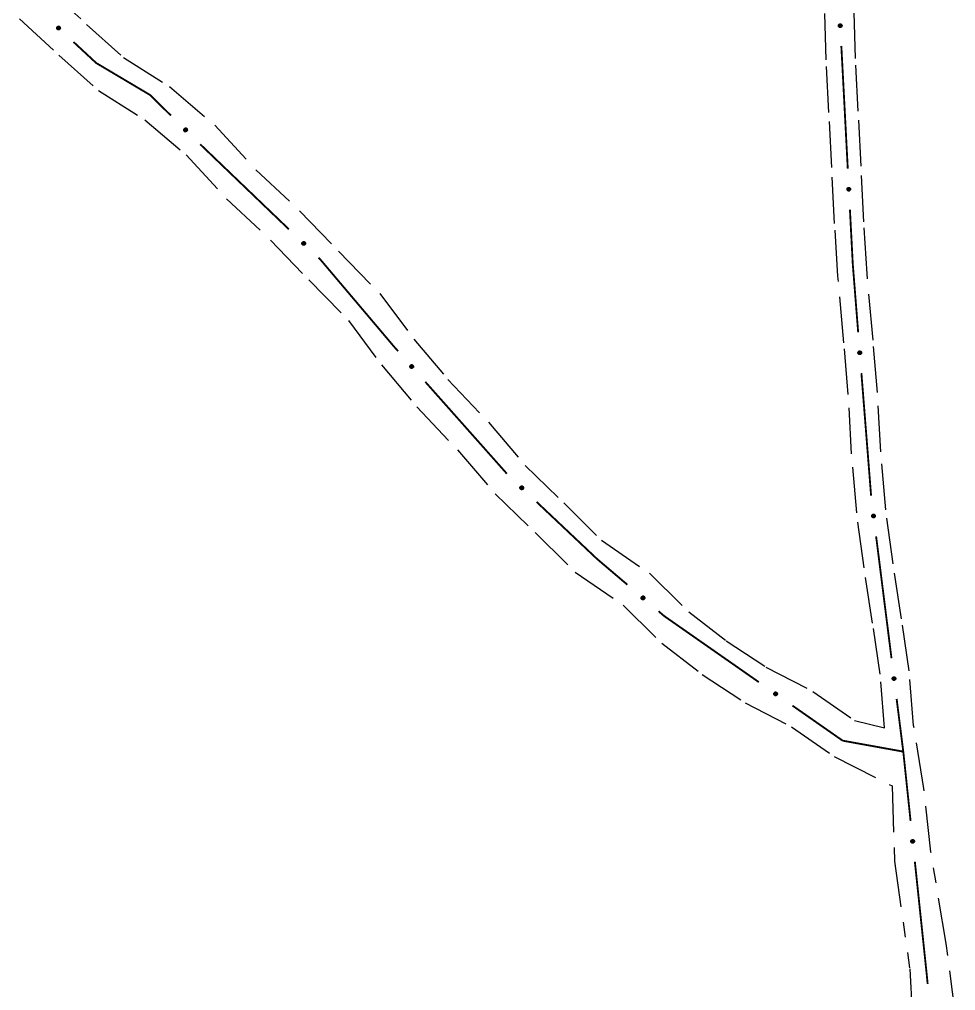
# Model space of a CAD drawing. Extents: x 208948 to 212966, y 4875285 to 4878160.
# Drawn here: x 209348.7 to 209440.1, y 4875868.2 to 4875963.1 of the extents above; entities that cross this region are included whole.
import ezdxf

# ---------------------------------------------------------------- set-up
doc = ezdxf.new("R2010")
doc.units = 0
doc.header["$LTSCALE"] = 1.5
doc.header["$MEASUREMENT"] = 0
doc.linetypes.add('TRACO_25', pattern=[8, 3, -1, 1, -1, 1, -1])
doc.layers.add('SV-EIXO-RUA-N-PAV', color=6, linetype='CONTINUOUS')
doc.layers.add('SV-RUA-NAO-PAV', color=7, linetype='CONTINUOUS')

msp = doc.modelspace()

# ---------------------------------------------------------------- linework, layer by layer
at = {"layer": 'SV-EIXO-RUA-N-PAV'}
for points in [[(209352.54111, 4875962.055686), (209352.492266, 4875962.053183), (209352.449775, 4875962.061021), (209352.416217, 4875962.077758), (209352.390419, 4875962.10028), (209352.366621, 4875962.126294), (209352.348415, 4875962.157815), (209352.335958, 4875962.197276), (209352.333103, 4875962.246256), (209352.343993, 4875962.289256), (209352.358641, 4875962.323035), (209352.380577, 4875962.351287), (209352.406236, 4875962.373982), (209352.439604, 4875962.391811), (209352.479717, 4875962.404045), (209352.529038, 4875962.405723), (209352.570642, 4875962.397754), (209352.602676, 4875962.380713), (209352.63094, 4875962.35848), (209352.654917, 4875962.33163), (209352.67261, 4875962.300585), (209352.684855, 4875962.260176), (209352.685866, 4875962.211474), (209352.678392, 4875962.169888), (209352.661805, 4875962.137623), (209352.63929, 4875962.11029), (209352.613488, 4875962.086104), (209352.582565, 4875962.066484), (209352.54111, 4875962.055686)], [(209428.759834, 4875962.323575), (209428.723025, 4875962.355781), (209428.697976, 4875962.390986), (209428.685535, 4875962.426363), (209428.682693, 4875962.460491), (209428.683717, 4875962.495733), (209428.692589, 4875962.531036), (209428.711115, 4875962.568038), (209428.743163, 4875962.605189), (209428.780914, 4875962.628479), (209428.814944, 4875962.642532), (209428.85036, 4875962.647545), (209428.884579, 4875962.645976), (209428.920946, 4875962.635547), (209428.95826, 4875962.616407), (209428.994837, 4875962.583278), (209429.019158, 4875962.548595), (209429.030293, 4875962.514061), (209429.035107, 4875962.478424), (209429.03363, 4875962.442457), (209429.024721, 4875962.407853), (209429.005382, 4875962.370318), (209428.972205, 4875962.33465), (209428.93789, 4875962.309998), (209428.903522, 4875962.298381), (209428.86833, 4875962.294431), (209428.83297, 4875962.295029), (209428.797111, 4875962.30247), (209428.759834, 4875962.323575)], [(209364.942875, 4875952.107545), (209364.893979, 4875952.106426), (209364.851727, 4875952.115464), (209364.818656, 4875952.133145), (209364.793507, 4875952.156389), (209364.770455, 4875952.183066), (209364.753149, 4875952.21509), (209364.741814, 4875952.254888), (209364.740348, 4875952.303929), (209364.752451, 4875952.346604), (209364.76805, 4875952.379954), (209364.790778, 4875952.407574), (209364.817069, 4875952.429533), (209364.850928, 4875952.44641), (209364.891372, 4875952.457503), (209364.94072, 4875952.457783), (209364.982082, 4875952.448639), (209365.013621, 4875952.430698), (209365.041244, 4875952.407673), (209365.064451, 4875952.380155), (209365.081258, 4875952.348622), (209365.092353, 4875952.307881), (209365.091985, 4875952.259171), (209365.083336, 4875952.217813), (209365.065842, 4875952.186031), (209365.042562, 4875952.159346), (209365.016085, 4875952.135901), (209364.984618, 4875952.117164), (209364.942875, 4875952.107545)], [(209429.59833, 4875946.345562), (209429.561522, 4875946.377767), (209429.536472, 4875946.412973), (209429.524031, 4875946.448349), (209429.521189, 4875946.482477), (209429.522213, 4875946.517719), (209429.531085, 4875946.553023), (209429.549612, 4875946.590024), (209429.581659, 4875946.627175), (209429.61941, 4875946.650465), (209429.653441, 4875946.664518), (209429.688857, 4875946.669531), (209429.723076, 4875946.667962), (209429.759442, 4875946.657534), (209429.796757, 4875946.638393), (209429.833333, 4875946.605264), (209429.857654, 4875946.570581), (209429.868789, 4875946.536047), (209429.873603, 4875946.50041), (209429.872126, 4875946.464444), (209429.863217, 4875946.429839), (209429.843878, 4875946.392304), (209429.810701, 4875946.356636), (209429.776386, 4875946.331984), (209429.742018, 4875946.320367), (209429.706826, 4875946.316417), (209429.671467, 4875946.317015), (209429.635607, 4875946.324456), (209429.59833, 4875946.345562)], [(209376.481052, 4875941.021022), (209376.432175, 4875941.019289), (209376.389812, 4875941.027794), (209376.356522, 4875941.045058), (209376.331082, 4875941.067984), (209376.307697, 4875941.094369), (209376.289989, 4875941.126173), (209376.278155, 4875941.165825), (209376.276072, 4875941.214844), (209376.287637, 4875941.257668), (209376.302816, 4875941.291211), (209376.325194, 4875941.319115), (209376.351207, 4875941.341403), (209376.384851, 4875941.358704), (209376.425152, 4875941.370305), (209376.474493, 4875941.371206), (209376.515967, 4875941.362583), (209376.547728, 4875941.345039), (209376.575639, 4875941.322364), (209376.59919, 4875941.29514), (209376.616392, 4875941.263821), (209376.627999, 4875941.223223), (209376.628244, 4875941.174512), (209376.620115, 4875941.133049), (209376.603022, 4875941.101049), (209376.58008, 4875941.074074), (209376.5539, 4875941.050297), (209376.522671, 4875941.031166), (209376.481052, 4875941.021022)], [(209430.670523, 4875930.379996), (209430.632873, 4875930.411213), (209430.606898, 4875930.445742), (209430.593522, 4875930.480776), (209430.589775, 4875930.514816), (209430.589864, 4875930.550073), (209430.597796, 4875930.585599), (209430.615334, 4875930.62308), (209430.646384, 4875930.661068), (209430.683504, 4875930.685352), (209430.717149, 4875930.700303), (209430.75242, 4875930.706254), (209430.786668, 4875930.705594), (209430.823299, 4875930.696134), (209430.861108, 4875930.67799), (209430.898551, 4875930.645844), (209430.923784, 4875930.611818), (209430.935831, 4875930.577592), (209430.94159, 4875930.542096), (209430.941068, 4875930.506102), (209430.93308, 4875930.471274), (209430.914744, 4875930.433239), (209430.882526, 4875930.396703), (209430.848877, 4875930.371149), (209430.814829, 4875930.358624), (209430.779755, 4875930.353742), (209430.744391, 4875930.353401), (209430.708347, 4875930.359887), (209430.670523, 4875930.379996)], [(209387.016624, 4875929.003831), (209386.967765, 4875929.006031), (209386.926223, 4875929.017912), (209386.894427, 4875929.037795), (209386.870911, 4875929.062691), (209386.849722, 4875929.09087), (209386.834627, 4875929.123994), (209386.826017, 4875929.164469), (209386.82788, 4875929.213496), (209386.842848, 4875929.255252), (209386.860673, 4875929.287467), (209386.885221, 4875929.313483), (209386.912941, 4875929.333609), (209386.947867, 4875929.348151), (209386.988969, 4875929.356476), (209387.038223, 4875929.353409), (209387.07887, 4875929.341482), (209387.109119, 4875929.321443), (209387.135117, 4875929.296598), (209387.156405, 4875929.26757), (209387.171035, 4875929.23497), (209387.179343, 4875929.193571), (209387.175672, 4875929.144997), (209387.164238, 4875929.104321), (209387.14463, 4875929.073798), (209387.119594, 4875929.048754), (209387.091589, 4875929.027158), (209387.058923, 4875929.010598), (209387.016624, 4875929.003831)], [(209397.776455, 4875917.158305), (209397.727592, 4875917.156189), (209397.685165, 4875917.164362), (209397.65174, 4875917.181363), (209397.62612, 4875917.204089), (209397.602529, 4875917.23029), (209397.584573, 4875917.261954), (209397.572427, 4875917.301513), (209397.56996, 4875917.350514), (209397.581189, 4875917.393426), (209397.596104, 4875917.427088), (209397.618263, 4875917.455166), (209397.6441, 4875917.477658), (209397.677608, 4875917.495222), (209397.717816, 4875917.507139), (209397.767149, 4875917.508427), (209397.808689, 4875917.500129), (209397.840587, 4875917.482836), (209397.868674, 4875917.46038), (209397.892438, 4875917.433342), (209397.909886, 4875917.402158), (209397.921811, 4875917.361653), (209397.922438, 4875917.312945), (209397.914635, 4875917.271419), (209397.897793, 4875917.239287), (209397.875063, 4875917.212132), (209397.849071, 4875917.188151), (209397.817993, 4875917.168775), (209397.776455, 4875917.158305)], [(209432.021014, 4875914.433763), (209431.981951, 4875914.463192), (209431.954395, 4875914.496473), (209431.939402, 4875914.530846), (209431.934073, 4875914.564675), (209431.932519, 4875914.599897), (209431.938787, 4875914.635755), (209431.954559, 4875914.674012), (209431.983806, 4875914.713405), (209432.019754, 4875914.739392), (209432.052666, 4875914.755894), (209432.087621, 4875914.763482), (209432.121863, 4875914.764419), (209432.158895, 4875914.756676), (209432.197508, 4875914.740313), (209432.236408, 4875914.709947), (209432.263199, 4875914.677134), (209432.276828, 4875914.643506), (209432.284234, 4875914.608317), (209432.28539, 4875914.572338), (209432.279034, 4875914.537175), (209432.262489, 4875914.498327), (209432.232008, 4875914.46033), (209432.199587, 4875914.433236), (209432.166159, 4875914.419138), (209432.131351, 4875914.412627), (209432.096042, 4875914.410638), (209432.059734, 4875914.415439), (209432.021014, 4875914.433763)], [(209409.627779, 4875906.408089), (209409.579092, 4875906.403446), (209409.536298, 4875906.409412), (209409.502037, 4875906.424661), (209409.475276, 4875906.446029), (209409.45036, 4875906.470975), (209409.430789, 4875906.501667), (209409.416612, 4875906.540543), (209409.411612, 4875906.589351), (209409.420604, 4875906.632787), (209409.433757, 4875906.667176), (209409.454433, 4875906.696363), (209409.479071, 4875906.720162), (209409.511625, 4875906.739437), (209409.551162, 4875906.753419), (209409.600362, 4875906.75726), (209409.642276, 4875906.751123), (209409.675027, 4875906.735504), (209409.704239, 4875906.714532), (209409.72937, 4875906.68876), (209409.748409, 4875906.658522), (209409.762415, 4875906.618688), (209409.765561, 4875906.570078), (209409.759918, 4875906.528204), (209409.744763, 4875906.495242), (209409.723469, 4875906.466948), (209409.698753, 4875906.441653), (209409.66872, 4875906.420695), (209409.627779, 4875906.408089)], [(209434.025041, 4875898.559763), (209433.985977, 4875898.589192), (209433.958422, 4875898.622473), (209433.943428, 4875898.656846), (209433.938099, 4875898.690675), (209433.936545, 4875898.725897), (209433.942814, 4875898.761755), (209433.958586, 4875898.800012), (209433.987832, 4875898.839405), (209434.02378, 4875898.865392), (209434.056693, 4875898.881894), (209434.091648, 4875898.889482), (209434.12589, 4875898.890419), (209434.162921, 4875898.882676), (209434.201535, 4875898.866313), (209434.240435, 4875898.835947), (209434.267225, 4875898.803134), (209434.280855, 4875898.769506), (209434.288261, 4875898.734317), (209434.289416, 4875898.698338), (209434.28306, 4875898.663175), (209434.266516, 4875898.624327), (209434.236035, 4875898.58633), (209434.203613, 4875898.559236), (209434.170186, 4875898.545138), (209434.135377, 4875898.538627), (209434.100068, 4875898.536638), (209434.063761, 4875898.541439), (209434.025041, 4875898.559763)], [(209422.60526, 4875897.048273), (209422.557233, 4875897.039031), (209422.514066, 4875897.040909), (209422.478513, 4875897.052838), (209422.449845, 4875897.071571), (209422.422674, 4875897.094039), (209422.400279, 4875897.122736), (209422.382477, 4875897.160092), (209422.372868, 4875897.208204), (209422.377698, 4875897.252298), (209422.387528, 4875897.287779), (209422.405341, 4875897.318798), (209422.42761, 4875897.344827), (209422.458187, 4875897.367104), (209422.49622, 4875897.384775), (209422.544833, 4875897.393267), (209422.58714, 4875897.391135), (209422.621225, 4875897.378694), (209422.652295, 4875897.360589), (209422.679759, 4875897.337319), (209422.701581, 4875897.309023), (209422.719304, 4875897.270698), (209422.727049, 4875897.222606), (209422.725405, 4875897.180385), (209422.713446, 4875897.146134), (209422.694933, 4875897.115947), (209422.672729, 4875897.088421), (209422.64482, 4875897.064707), (209422.60526, 4875897.048273)], [(209435.844691, 4875882.666717), (209435.806245, 4875882.696949), (209435.779385, 4875882.730793), (209435.765106, 4875882.765469), (209435.760479, 4875882.799401), (209435.759654, 4875882.834648), (209435.766664, 4875882.870368), (209435.783225, 4875882.90829), (209435.81328, 4875882.94707), (209435.849759, 4875882.972307), (209435.883006, 4875882.988124), (209435.91811, 4875882.994987), (209435.952364, 4875882.995214), (209435.989228, 4875882.986706), (209436.027494, 4875882.969548), (209436.065757, 4875882.938382), (209436.091863, 4875882.905022), (209436.104793, 4875882.871119), (209436.111469, 4875882.835784), (209436.111879, 4875882.799789), (209436.104796, 4875882.764765), (209436.087451, 4875882.726268), (209436.05619, 4875882.68891), (209436.023215, 4875882.662493), (209435.989502, 4875882.64909), (209435.954566, 4875882.643301), (209435.919224, 4875882.642044), (209435.883024, 4875882.647595), (209435.844691, 4875882.666717)]]:
    msp.add_lwpolyline(points, close=True, dxfattribs=at)
for points in [[(209352.582565, 4875962.066484), (209352.333103, 4875962.246256)], [(209352.54111, 4875962.055686), (209352.335958, 4875962.197276)], [(209352.562445, 4875962.062975), (209352.338393, 4875962.220747)], [(209352.594657, 4875962.079616), (209352.341607, 4875962.264314)], [(209352.613488, 4875962.086104), (209352.343993, 4875962.289256)], [(209352.514449, 4875962.055404), (209352.347892, 4875962.172822)], [(209352.492266, 4875962.053183), (209352.348415, 4875962.157815)], [(209352.622868, 4875962.099971), (209352.353749, 4875962.301454)], [(209352.63929, 4875962.11029), (209352.358641, 4875962.323035)], [(209352.468025, 4875962.057546), (209352.364677, 4875962.136754)], [(209352.449775, 4875962.061021), (209352.366621, 4875962.126294)], [(209352.648938, 4875962.126041), (209352.372676, 4875962.337879)], [(209352.661805, 4875962.137623), (209352.380577, 4875962.351287)], [(209352.668079, 4875962.156681), (209352.39596, 4875962.360949)], [(209352.678392, 4875962.169888), (209352.406236, 4875962.373982)], [(209352.68122, 4875962.192892), (209352.4271, 4875962.380447)], [(209352.685866, 4875962.211474), (209352.439604, 4875962.391811)], [(209352.681506, 4875962.237317), (209352.462239, 4875962.396231)], [(209352.684855, 4875962.260176), (209352.479717, 4875962.404045)], [(209352.673078, 4875962.282384), (209352.510378, 4875962.399945)], [(209352.67261, 4875962.300585), (209352.529038, 4875962.405723)], [(209352.660151, 4875962.318595), (209352.554874, 4875962.397731)], [(209352.654917, 4875962.33163), (209352.570642, 4875962.397754)], [(209428.697976, 4875962.390986), (209428.683717, 4875962.495733)], [(209428.708659, 4875962.375788), (209428.689602, 4875962.504596)], [(209428.723025, 4875962.355781), (209428.692589, 4875962.531036)], [(209428.740497, 4875962.341932), (209428.70266, 4875962.542174)], [(209428.759834, 4875962.323575), (209428.711115, 4875962.568038)], [(209428.780224, 4875962.313956), (209428.729202, 4875962.583193)], [(209428.797111, 4875962.30247), (209428.743163, 4875962.605189)], [(209428.814934, 4875962.30348), (209428.761838, 4875962.612233)], [(209428.83297, 4875962.295029), (209428.780914, 4875962.628479)], [(209428.849358, 4875962.298455), (209428.796409, 4875962.630444)], [(209428.86833, 4875962.294431), (209428.814944, 4875962.642532)], [(209428.886221, 4875962.299023), (209428.835354, 4875962.643419)], [(209428.903522, 4875962.298381), (209428.85036, 4875962.647545)], [(209428.921292, 4875962.307695), (209428.868129, 4875962.643773)], [(209428.93789, 4875962.309998), (209428.884579, 4875962.645976)], [(209428.955934, 4875962.324544), (209428.904058, 4875962.636093)], [(209428.972205, 4875962.33465), (209428.920946, 4875962.635547)], [(209428.987064, 4875962.356238), (209428.940274, 4875962.622964)], [(209429.005382, 4875962.370318), (209428.95826, 4875962.616407)], [(209429.012387, 4875962.39446), (209428.977419, 4875962.592119)], [(209429.024721, 4875962.407853), (209428.994837, 4875962.583278)], [(209429.028313, 4875962.429456), (209429.007822, 4875962.559555)], [(209429.03363, 4875962.442457), (209429.019158, 4875962.548595)], [(209364.984618, 4875952.117164), (209364.740348, 4875952.303929)], [(209364.942875, 4875952.107545), (209364.741814, 4875952.254888)], [(209364.964407, 4875952.114226), (209364.744914, 4875952.27828)], [(209364.997077, 4875952.129949), (209364.74936, 4875952.321739)], [(209365.016085, 4875952.135901), (209364.752451, 4875952.346604)], [(209364.916216, 4875952.108018), (209364.753052, 4875952.230106)], [(209364.893979, 4875952.106426), (209364.753149, 4875952.21509)], [(209365.025854, 4875952.149497), (209364.762549, 4875952.35852)], [(209365.042562, 4875952.159346), (209364.76805, 4875952.379954)], [(209364.869871, 4875952.111474), (209364.768808, 4875952.193577)], [(209364.851727, 4875952.115464), (209364.770455, 4875952.183066)], [(209365.052651, 4875952.174817), (209364.7825, 4875952.394395)], [(209365.065842, 4875952.186031), (209364.790778, 4875952.407574)], [(209365.072653, 4875952.204903), (209364.806427, 4875952.416796)], [(209365.083336, 4875952.217813), (209364.817069, 4875952.429533)], [(209365.086814, 4875952.240728), (209364.838107, 4875952.435404)], [(209365.091985, 4875952.259171), (209364.850928, 4875952.44641)], [(209365.088358, 4875952.285126), (209364.87368, 4875952.450187)], [(209365.092353, 4875952.307881), (209364.891372, 4875952.457503)], [(209365.08121, 4875952.330414), (209364.921905, 4875952.452536)], [(209365.081258, 4875952.348622), (209364.94072, 4875952.457783)], [(209365.069313, 4875952.366977), (209364.96632, 4875952.449063)], [(209365.064451, 4875952.380155), (209364.982082, 4875952.448639)], [(209429.536472, 4875946.412973), (209429.522213, 4875946.517719)], [(209429.547156, 4875946.397774), (209429.528098, 4875946.526582)], [(209429.561522, 4875946.377767), (209429.531085, 4875946.553023)], [(209429.578993, 4875946.363919), (209429.541157, 4875946.56416)], [(209429.59833, 4875946.345562), (209429.549612, 4875946.590024)], [(209429.61872, 4875946.335943), (209429.567699, 4875946.605179)], [(209429.635607, 4875946.324456), (209429.581659, 4875946.627175)], [(209429.65343, 4875946.325467), (209429.600335, 4875946.634219)], [(209429.671467, 4875946.317015), (209429.61941, 4875946.650465)], [(209429.687854, 4875946.320441), (209429.634905, 4875946.65243)], [(209429.706826, 4875946.316417), (209429.653441, 4875946.664518)], [(209429.724717, 4875946.321009), (209429.67385, 4875946.665405)], [(209429.742018, 4875946.320367), (209429.688857, 4875946.669531)], [(209429.759788, 4875946.329682), (209429.706625, 4875946.665759)], [(209429.776386, 4875946.331984), (209429.723076, 4875946.667962)], [(209429.79443, 4875946.34653), (209429.742555, 4875946.65808)], [(209429.810701, 4875946.356636), (209429.759442, 4875946.657534)], [(209429.825561, 4875946.378225), (209429.77877, 4875946.64495)], [(209429.843878, 4875946.392304), (209429.796757, 4875946.638393)], [(209429.850883, 4875946.416446), (209429.815915, 4875946.614106)], [(209429.863217, 4875946.429839), (209429.833333, 4875946.605264)], [(209429.86681, 4875946.451442), (209429.846318, 4875946.581541)], [(209429.872126, 4875946.464444), (209429.857654, 4875946.570581)], [(209376.5539, 4875941.050297), (209376.287637, 4875941.257668)], [(209376.563498, 4875941.064015), (209376.297584, 4875941.26971)], [(209376.58008, 4875941.074074), (209376.302816, 4875941.291211)], [(209376.589974, 4875941.08967), (209376.317082, 4875941.305833)], [(209376.603022, 4875941.101049), (209376.325194, 4875941.319115)], [(209376.609595, 4875941.120005), (209376.340726, 4875941.328533)], [(209376.620115, 4875941.133049), (209376.351207, 4875941.341403)], [(209376.623306, 4875941.156005), (209376.37217, 4875941.347538)], [(209376.628244, 4875941.174512), (209376.384851, 4875941.358704)], [(209376.624291, 4875941.20042), (209376.407554, 4875941.362767)], [(209376.627999, 4875941.223223), (209376.425152, 4875941.370305)], [(209376.616574, 4875941.245614), (209376.455745, 4875941.365723)], [(209376.616392, 4875941.263821), (209376.474493, 4875941.371206)], [(209376.604218, 4875941.282025), (209376.5002, 4875941.362808)], [(209376.59919, 4875941.29514), (209376.515967, 4875941.362583)], [(209376.522671, 4875941.031166), (209376.276072, 4875941.214844)], [(209376.481052, 4875941.021022), (209376.278155, 4875941.165825)], [(209376.502499, 4875941.027974), (209376.280959, 4875941.189254)], [(209376.534969, 4875941.044106), (209376.284859, 4875941.232766)], [(209376.45439, 4875941.02116), (209376.289703, 4875941.141186)], [(209376.432175, 4875941.019289), (209376.289989, 4875941.126173)], [(209376.408005, 4875941.024033), (209376.305917, 4875941.104858)], [(209376.389812, 4875941.027794), (209376.307697, 4875941.094369)], [(209430.606898, 4875930.445742), (209430.589864, 4875930.550073)], [(209430.617981, 4875930.430832), (209430.595512, 4875930.559089)], [(209430.632873, 4875930.411213), (209430.597796, 4875930.585599)], [(209430.650706, 4875930.397834), (209430.607568, 4875930.597)], [(209430.670523, 4875930.379996), (209430.615334, 4875930.62308)], [(209430.691161, 4875930.370922), (209430.633012, 4875930.638709)], [(209430.708347, 4875930.359887), (209430.646384, 4875930.661068)], [(209430.726137, 4875930.36137), (209430.664866, 4875930.668605)], [(209430.744391, 4875930.353401), (209430.683504, 4875930.685352)], [(209430.760682, 4875930.35726), (209430.698941, 4875930.687728)], [(209430.779755, 4875930.353742), (209430.717149, 4875930.700303)], [(209430.797517, 4875930.358807), (209430.737528, 4875930.701731)], [(209430.814829, 4875930.358624), (209430.75242, 4875930.706254)], [(209430.832346, 4875930.368407), (209430.770282, 4875930.702955)], [(209430.848877, 4875930.371149), (209430.786668, 4875930.705594)], [(209430.866529, 4875930.386168), (209430.806403, 4875930.696232)], [(209430.882526, 4875930.396703), (209430.823299, 4875930.696134)], [(209430.896807, 4875930.418678), (209430.842954, 4875930.684068)], [(209430.914744, 4875930.433239), (209430.861108, 4875930.67799)], [(209430.921106, 4875930.457558), (209430.880904, 4875930.65422)], [(209430.93308, 4875930.471274), (209430.898551, 4875930.645844)], [(209430.936098, 4875930.492964), (209430.912161, 4875930.622474)], [(209430.941068, 4875930.506102), (209430.923784, 4875930.611818)], [(209387.016624, 4875929.003831), (209386.826017, 4875929.164469)], [(209387.058923, 4875929.010598), (209386.82788, 4875929.213496)], [(209387.03856, 4875929.009037), (209386.830695, 4875929.187597)], [(209386.967765, 4875929.006031), (209386.834627, 4875929.123994)], [(209386.990059, 4875929.006111), (209386.835548, 4875929.138982)], [(209387.072221, 4875929.022508), (209386.838078, 4875929.230654)], [(209387.091589, 4875929.027158), (209386.842848, 4875929.255252)], [(209386.944055, 4875929.012702), (209386.848791, 4875929.101468)], [(209386.926223, 4875929.017912), (209386.849722, 4875929.09087)], [(209387.102257, 4875929.04006), (209386.853731, 4875929.266456)], [(209387.119594, 4875929.048754), (209386.860673, 4875929.287467)], [(209387.130709, 4875929.063505), (209386.876069, 4875929.300896)], [(209387.14463, 4875929.073798), (209386.885221, 4875929.313483)], [(209387.152704, 4875929.092165), (209386.90146, 4875929.321622)], [(209387.164238, 4875929.104321), (209386.912941, 4875929.333609)], [(209387.169263, 4875929.126947), (209386.934329, 4875929.33804)], [(209387.175672, 4875929.144997), (209386.947867, 4875929.348151)], [(209387.173814, 4875929.171139), (209386.970822, 4875929.350377)], [(209387.179343, 4875929.193571), (209386.988969, 4875929.356476)], [(209387.169753, 4875929.216808), (209387.019095, 4875929.34945)], [(209387.171035, 4875929.23497), (209387.038223, 4875929.353409)], [(209387.160363, 4875929.254093), (209387.063173, 4875929.342973)], [(209387.156405, 4875929.26757), (209387.07887, 4875929.341482)], [(209397.817993, 4875917.168775), (209397.56996, 4875917.350514)], [(209397.776455, 4875917.158305), (209397.572427, 4875917.301513)], [(209397.797847, 4875917.165425), (209397.575048, 4875917.324963)], [(209397.830189, 4875917.181812), (209397.578607, 4875917.368504)], [(209397.849071, 4875917.188151), (209397.581189, 4875917.393426)], [(209397.749792, 4875917.158234), (209397.584169, 4875917.276965)], [(209397.727592, 4875917.156189), (209397.584573, 4875917.261954)], [(209397.85856, 4875917.201944), (209397.591041, 4875917.405546)], [(209397.875063, 4875917.212132), (209397.596104, 4875917.427088)], [(209397.703386, 4875917.160744), (209397.600667, 4875917.240765)], [(209397.685165, 4875917.164362), (209397.602529, 4875917.23029)], [(209397.884835, 4875917.227806), (209397.610256, 4875917.441821)], [(209397.897793, 4875917.239287), (209397.618263, 4875917.455166)], [(209397.904217, 4875917.258294), (209397.633721, 4875917.464706)], [(209397.914635, 4875917.271419), (209397.6441, 4875917.477658)], [(209397.917645, 4875917.2944), (209397.665014, 4875917.483957)], [(209397.922438, 4875917.312945), (209397.677608, 4875917.495222)], [(209397.918282, 4875917.338821), (209397.700278, 4875917.499464)], [(209397.921811, 4875917.361653), (209397.717816, 4875917.507139)], [(209397.91021, 4875917.383954), (209397.748444, 4875917.502797)], [(209397.909886, 4875917.402158), (209397.767149, 4875917.508427)], [(209397.897569, 4875917.420266), (209397.792921, 4875917.500231)], [(209397.892438, 4875917.433342), (209397.808689, 4875917.500129)], [(209432.059734, 4875914.415439), (209431.983806, 4875914.713405)], [(209432.077436, 4875914.417749), (209432.001917, 4875914.721796)], [(209432.096042, 4875914.410638), (209432.019754, 4875914.739392)], [(209432.112135, 4875914.415253), (209432.035064, 4875914.742485)], [(209432.131351, 4875914.412627), (209432.052666, 4875914.755894)], [(209432.148858, 4875914.418514), (209432.072956, 4875914.758271)], [(209432.166159, 4875914.419138), (209432.087621, 4875914.763482)], [(209432.183201, 4875914.429726), (209432.105618, 4875914.761019)], [(209432.199587, 4875914.433236), (209432.121863, 4875914.764419)], [(209432.216519, 4875914.449061), (209432.142012, 4875914.755986)], [(209432.232008, 4875914.46033), (209432.158895, 4875914.756676)], [(209432.24525, 4875914.482946), (209432.17909, 4875914.745538)], [(209432.262489, 4875914.498327), (209432.197508, 4875914.740313)], [(209432.267711, 4875914.522916), (209432.21839, 4875914.717491)], [(209432.279034, 4875914.537175), (209432.236408, 4875914.709947)], [(209431.954395, 4875914.496473), (209431.932519, 4875914.599897)], [(209431.966161, 4875914.482096), (209431.93774, 4875914.609167)], [(209431.981951, 4875914.463192), (209431.938787, 4875914.635755)], [(209432.000387, 4875914.450658), (209431.948017, 4875914.647599)], [(209432.021014, 4875914.433763), (209431.954559, 4875914.674012)], [(209432.042053, 4875914.42566), (209431.97149, 4875914.690447)], [(209432.281038, 4875914.558983), (209432.251092, 4875914.687236)], [(209432.28539, 4875914.572338), (209432.263199, 4875914.677134)], [(209409.66872, 4875906.420695), (209409.411612, 4875906.589351)], [(209409.627779, 4875906.408089), (209409.416612, 4875906.540543)], [(209409.648774, 4875906.416307), (209409.418016, 4875906.564098)], [(209409.680224, 4875906.434345), (209409.419315, 4875906.607764)], [(209409.698753, 4875906.441653), (209409.420604, 4875906.632787)], [(209409.601156, 4875906.406638), (209409.429608, 4875906.516636)], [(209409.707516, 4875906.455919), (209409.429816, 4875906.645401)], [(209409.579092, 4875906.403446), (209409.430789, 4875906.501667)], [(209409.723469, 4875906.466948), (209409.433757, 4875906.667176)], [(209409.732416, 4875906.483106), (209409.447127, 4875906.682622)], [(209409.554682, 4875906.406742), (209409.447959, 4875906.481339)], [(209409.536298, 4875906.409412), (209409.45036, 4875906.470975)], [(209409.744763, 4875906.495242), (209409.454433, 4875906.696363)], [(209409.750195, 4875906.514557), (209409.469376, 4875906.70669)], [(209409.759918, 4875906.528204), (209409.479071, 4875906.720162)], [(209409.761735, 4875906.55131), (209409.499631, 4875906.727536)], [(209409.765561, 4875906.570078), (209409.511625, 4875906.739437)], [(209409.760072, 4875906.595704), (209409.534044, 4875906.744847)], [(209409.762415, 4875906.618688), (209409.551162, 4875906.753419)], [(209409.749675, 4875906.640358), (209409.581974, 4875906.750669)], [(209409.748409, 4875906.658522), (209409.600362, 4875906.75726)], [(209409.735171, 4875906.675968), (209409.626524, 4875906.750409)], [(209409.72937, 4875906.68876), (209409.642276, 4875906.751123)], [(209433.958422, 4875898.622473), (209433.936545, 4875898.725897)], [(209433.970187, 4875898.608096), (209433.941767, 4875898.735167)], [(209433.985977, 4875898.589192), (209433.942814, 4875898.761755)], [(209434.004414, 4875898.576658), (209433.952044, 4875898.773599)], [(209434.025041, 4875898.559763), (209433.958586, 4875898.800012)], [(209434.04608, 4875898.55166), (209433.975517, 4875898.816447)], [(209434.063761, 4875898.541439), (209433.987832, 4875898.839405)], [(209434.081462, 4875898.543749), (209434.005943, 4875898.847796)], [(209434.100068, 4875898.536638), (209434.02378, 4875898.865392)], [(209434.116161, 4875898.541253), (209434.03909, 4875898.868485)], [(209434.135377, 4875898.538627), (209434.056693, 4875898.881894)], [(209434.152884, 4875898.544514), (209434.076983, 4875898.884271)], [(209434.170186, 4875898.545138), (209434.091648, 4875898.889482)], [(209434.187228, 4875898.555726), (209434.109644, 4875898.887019)], [(209434.203613, 4875898.559236), (209434.12589, 4875898.890419)], [(209434.220546, 4875898.575061), (209434.146039, 4875898.881986)], [(209434.236035, 4875898.58633), (209434.162921, 4875898.882676)], [(209434.249277, 4875898.608946), (209434.183117, 4875898.871538)], [(209434.266516, 4875898.624327), (209434.201535, 4875898.866313)], [(209434.271738, 4875898.648916), (209434.222417, 4875898.843491)], [(209434.28306, 4875898.663175), (209434.240435, 4875898.835947)], [(209434.285064, 4875898.684983), (209434.255119, 4875898.813236)], [(209434.289416, 4875898.698338), (209434.267225, 4875898.803134)], [(209422.64482, 4875897.064707), (209422.372868, 4875897.208204)], [(209422.672729, 4875897.088421), (209422.377698, 4875897.252298)], [(209422.654977, 4875897.079388), (209422.378789, 4875897.227266)], [(209422.62538, 4875897.058446), (209422.381639, 4875897.183673)], [(209422.60526, 4875897.048273), (209422.382477, 4875897.160092)], [(209422.680098, 4875897.103454), (209422.385671, 4875897.265729)], [(209422.694933, 4875897.115947), (209422.387528, 4875897.287779)], [(209422.578895, 4875897.044302), (209422.397683, 4875897.137526)], [(209422.702306, 4875897.132881), (209422.399372, 4875897.304425)], [(209422.557233, 4875897.039031), (209422.400279, 4875897.122736)], [(209422.713446, 4875897.146134), (209422.405341, 4875897.318798)], [(209422.71702, 4875897.165877), (209422.419237, 4875897.330496)], [(209422.532621, 4875897.039996), (209422.4193, 4875897.104129)], [(209422.514066, 4875897.040909), (209422.422674, 4875897.094039)], [(209422.725405, 4875897.180385), (209422.42761, 4875897.344827)], [(209422.725021, 4875897.203559), (209422.447377, 4875897.354118)], [(209422.727049, 4875897.222606), (209422.458187, 4875897.367104)], [(209422.719152, 4875897.247595), (209422.479992, 4875897.374617)], [(209422.719304, 4875897.270698), (209422.49622, 4875897.384775)], [(209422.704565, 4875897.291062), (209422.527153, 4875897.384961)], [(209422.701581, 4875897.309023), (209422.544833, 4875897.393267)], [(209422.686748, 4875897.325134), (209422.571527, 4875897.38893)], [(209422.679759, 4875897.337319), (209422.58714, 4875897.391135)], [(209435.779385, 4875882.730793), (209435.759654, 4875882.834648)], [(209435.79085, 4875882.716176), (209435.765067, 4875882.843807)], [(209435.806245, 4875882.696949), (209435.766664, 4875882.870368)], [(209435.824419, 4875882.684036), (209435.776137, 4875882.882018)], [(209435.844691, 4875882.666717), (209435.783225, 4875882.90829)], [(209435.865558, 4875882.658181), (209435.800492, 4875882.924372)], [(209435.883024, 4875882.647595), (209435.81328, 4875882.94707)], [(209435.900769, 4875882.649539), (209435.831561, 4875882.955084)], [(209435.919224, 4875882.642044), (209435.849759, 4875882.972307)], [(209435.935409, 4875882.646325), (209435.865129, 4875882.975082)], [(209435.954566, 4875882.643301), (209435.883006, 4875882.988124)], [(209435.972192, 4875882.648824), (209435.90334, 4875882.99008)], [(209435.989502, 4875882.64909), (209435.91811, 4875882.994987)], [(209436.00676, 4875882.659323), (209435.936052, 4875882.992152)], [(209436.023215, 4875882.662493), (209435.952364, 4875882.995214)], [(209436.040471, 4875882.677965), (209435.972334, 4875882.986366)], [(209436.05619, 4875882.68891), (209435.989228, 4875882.986706)], [(209436.069897, 4875882.711248), (209436.009188, 4875882.975153)], [(209436.087451, 4875882.726268), (209436.027494, 4875882.969548)], [(209436.093181, 4875882.750744), (209436.047899, 4875882.946299)], [(209436.104796, 4875882.764765), (209436.065757, 4875882.938382)], [(209436.107251, 4875882.786527), (209436.079968, 4875882.915373)], [(209436.111879, 4875882.799789), (209436.091863, 4875882.905022)]]:
    msp.add_lwpolyline(points, dxfattribs=at)
at = {"layer": 'SV-EIXO-RUA-N-PAV', "const_width": 0.18}
for points in [[(209356.181947, 4875958.825129), (209353.976314, 4875960.873217)], [(209429.595918, 4875948.492065), (209428.967045, 4875960.475576)], [(209357.033291, 4875958.319644), (209356.181947, 4875958.825129)], [(209361.4431, 4875955.70132), (209357.033291, 4875958.319644)], [(209362.064642, 4875955.090494), (209361.4431, 4875955.70132)], [(209363.4911, 4875953.68863), (209362.064642, 4875955.090494)], [(209375.009506, 4875942.583723), (209366.345647, 4875950.886587)], [(209430.084702, 4875939.178012), (209429.805542, 4875944.497562)], [(209378.048613, 4875939.671245), (209377.897459, 4875939.816102)], [(209378.559322, 4875939.067681), (209378.048613, 4875939.671245)], [(209385.282698, 4875931.121872), (209378.559322, 4875939.067681)], [(209430.137805, 4875938.50698), (209430.084702, 4875939.178012)], [(209430.611145, 4875932.52568), (209430.137805, 4875938.50698)], [(209385.6754, 4875930.679719), (209385.282698, 4875931.121872)], [(209431.873386, 4875916.575547), (209430.926705, 4875928.538146)], [(209396.300335, 4875918.716829), (209388.331634, 4875927.688997)], [(209405.094226, 4875910.406083), (209399.20227, 4875915.964533)], [(209433.865755, 4875900.70035), (209432.362735, 4875912.60585)], [(209405.7799, 4875909.82326), (209405.094226, 4875910.406083)], [(209408.065718, 4875907.880315), (209405.7799, 4875909.82326)], [(209411.670667, 4875904.816108), (209411.113475, 4875905.289721)], [(209411.891006, 4875904.662287), (209411.670667, 4875904.816108)], [(209420.910544, 4875898.365628), (209411.891006, 4875904.662287)], [(209435.017032, 4875891.581021), (209434.366762, 4875896.73185)], [(209429.098236, 4875892.649693), (209424.190377, 4875896.075934)], [(209429.112505, 4875892.647117), (209429.098236, 4875892.649693)], [(209435.017032, 4875891.581021), (209429.112505, 4875892.647117)], [(209435.101648, 4875890.777176), (209435.017032, 4875891.581021)], [(209435.729756, 4875884.810143), (209435.101648, 4875890.777176)], [(209437.318787, 4875869.714355), (209436.148495, 4875880.832121)], [(209437.394118, 4875868.89701), (209437.318787, 4875869.714355)]]:
    msp.add_lwpolyline(points, dxfattribs=at)
at = {"layer": 'SV-RUA-NAO-PAV', "linetype": 'TRACO_25'}
for points in [[(209351.34914, 4875966.151446, 13.87477), (209355.247895, 4875962.594772, 13.754107), (209358.867048, 4875959.366198, 13.733997), (209363.341685, 4875956.51435, 13.733997), (209367.783947, 4875952.752505, 13.733997), (209371.769765, 4875948.398729, 13.713886), (209376.050528, 4875944.393887, 13.713886), (209379.853736, 4875940.446654, 13.713886), (209383.886227, 4875936.307972, 13.673666), (209387.21438, 4875931.868115, 13.472561), (209390.523669, 4875927.925707, 13.472561), (209394.489626, 4875923.738739, 13.45245), (209398.092206, 4875919.523919, 13.43234), (209401.870353, 4875915.860573, 13.45245), (209405.548666, 4875912.218325, 13.472561), (209410.217914, 4875909.004804, 13.45245), (209414.076431, 4875905.22644, 13.41223), (209417.729928, 4875902.402377, 13.372008), (209421.608114, 4875899.84096, 13.613334), (209426.188177, 4875897.459641, 14.055765), (209430.257785, 4875894.635415, 14.075875), (209433.179802, 4875893.901937, 14.055765), (209432.761415, 4875899.142267, 14.297091), (209432.022983, 4875904.12256, 14.357422), (209431.184686, 4875909.522875, 14.357422), (209430.466365, 4875914.883195, 14.337312), (209429.968142, 4875920.643555, 14.317202), (209429.649913, 4875926.44393, 14.297091), (209429.211475, 4875931.504246, 14.337312), (209428.633482, 4875938.004652, 14.337312), (209428.315061, 4875943.164982, 14.377533), (209428.03672, 4875948.605334, 14.397643), (209427.758361, 4875953.985682, 14.357422), (209427.499934, 4875959.146017, 14.357422), (209427.301813, 4875965.346425, 14.397643)], [(209440.125069, 4875865.716346, 12.044716), (209439.20634, 4875872.836498, 12.366484), (209437.713405, 4875881.794109, 12.768693), (209437.024358, 4875887.995532, 13.45245), (209436.030444, 4875894.129532, 14.055765), (209435.60437, 4875899.466147, 14.297091), (209434.850343, 4875904.55161, 14.357422), (209434.015114, 4875909.932164, 14.357422), (209433.309657, 4875915.196491, 14.337312), (209432.821096, 4875920.845145, 14.317202), (209432.502855, 4875926.645733, 14.297091), (209432.060235, 4875931.754308, 14.337312), (209431.485383, 4875938.219392, 14.337312), (209431.170271, 4875943.326109, 14.377533), (209430.892656, 4875948.752271, 14.397643), (209430.614377, 4875954.131076, 14.357422), (209430.357362, 4875959.263208, 14.357422), (209430.156861, 4875965.538104, 14.397643)], [(209348.689031, 4875963.121482, 13.87477), (209352.547588, 4875959.601479, 13.754107), (209356.426162, 4875956.14148, 13.733997), (209360.944845, 4875953.261561, 13.733997), (209364.983415, 4875949.841575, 13.733997), (209368.901738, 4875945.561523, 13.713886), (209373.220094, 4875941.521512, 13.713886), (209376.958555, 4875937.641477, 13.713886), (209380.816981, 4875933.681444, 13.673666), (209384.055361, 4875929.361348, 13.472561), (209387.513779, 4875925.24128, 13.472561), (209391.49212, 4875921.041237, 13.45245), (209395.15047, 4875916.76117, 13.43234), (209399.048946, 4875912.981151, 13.45245), (209402.967389, 4875909.101127, 13.472561), (209407.645955, 4875905.881194, 13.45245), (209411.424466, 4875902.181173, 13.41223), (209415.383152, 4875899.121207, 13.372008), (209419.561905, 4875896.361274, 13.613334), (209424.100742, 4875894.001391, 14.055765), (209428.279454, 4875891.101449, 14.075875), (209433.923646, 4875888.225214, 14.055765), (209434.153329, 4875880.87538, 13.45245), (209435.652495, 4875870.360491, 12.768693), (209435.950918, 4875865.20016, 12.366484)]]:
    msp.add_polyline3d(points, dxfattribs=at)

doc.saveas('drawing.dxf')
